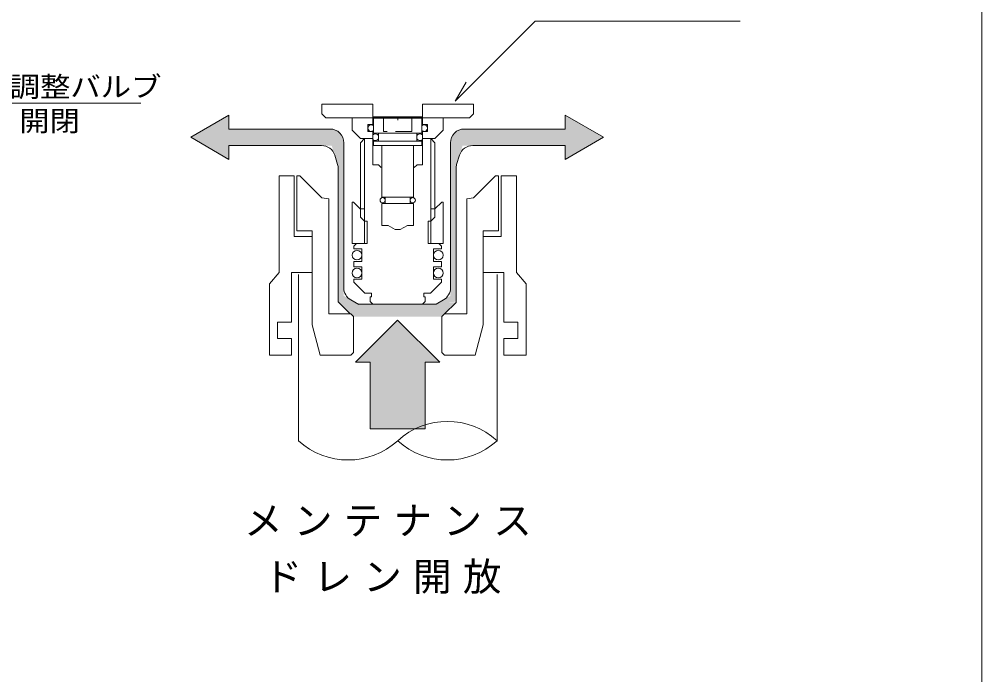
# Model space of a CAD drawing. Units: millimetres on the paper, enlarged 15 times, with parts at other scales. Extents: x -2100 to 2100, y -1470 to 1470.
# Drawn here: x 1054 to 2100, y -734 to -22 of the extents above; entities that cross this region are included whole.
import ezdxf
from ezdxf.enums import TextEntityAlignment as Align

# ---------------------------------------------------------------- set-up
doc = ezdxf.new("R2010")
doc.units = ezdxf.units.MM
doc.header["$LTSCALE"] = 15
doc.linetypes.add('CHAIN1', pattern=[8, 5, -1, 1, -1])
doc.linetypes.add('DASHED1', pattern=[1.8, 1.2, -0.6])
doc.layers.add('0-0_図面枠', color=7, linetype='Continuous', lineweight=18)
doc.layers.add('2-0', color=7, linetype='Continuous', lineweight=18)
doc.styles.add('ＭＳ ゴシック', font='')
doc.styles.get('ＭＳ ゴシック').set_extended_font_data('MS Gothic')

msp = doc.modelspace()

# ---------------------------------------------------------------- hatches: boundary and pattern name
at = {"layer": '2-0'}
for points in [[(1406.58, -155.96, 0.41436), (1391.58, -140.95)], [(1537.48, -140.95, 0.41436), (1522.48, -155.96)]]:
    msp.add_hatch(color=131, dxfattribs=at).paths.add_polyline_path(points)

# ---------------------------------------------------------------- linework, layer by layer
at = {"layer": '0-0_図面枠', "color": 5}
msp.add_lwpolyline([(2100, 1470), (-2100, 1470), (-2100, -1470), (2100, -1470)], close=True, dxfattribs=at)
at = {"layer": '2-0'}
for p, q in [((1527.61, -110.79), (1539.7, -89.84)), ((963.31, -112.8), (1185.99, -112.8)), ((1382.61, -124.33), (1382.61, -113.83)), ((1382.61, -124.33), (1382.61, -113.83)), ((1382.61, -113.83), (1438.03, -113.83)), ((1438.11, -113.83), (1438.11, -128.83)), ((1492.11, -113.83), (1547.61, -113.83)), ((1492.11, -113.83), (1492.11, -128.83)), ((1547.61, -124.33), (1547.61, -113.83)), ((1547.61, -124.33), (1547.61, -113.83)), ((1382.61, -124.33), (1387.11, -128.83)), ((1382.61, -124.33), (1387.11, -128.83)), ((1547.61, -124.33), (1543.11, -128.83)), ((1547.61, -124.33), (1543.11, -128.83)), ((1425.86, -128.83), (1387.11, -128.83)), ((1425.86, -128.83), (1387.11, -128.83)), ((1415.61, -142.33), (1415.61, -128.83)), ((1415.61, -142.33), (1415.61, -128.83)), ((1425.86, -128.83), (1438.11, -128.83)), ((1425.86, -128.83), (1438.11, -128.83)), ((1438.11, -127.6), (1492.11, -127.6)), ((1438.11, -128.83), (1438.11, -136.03)), ((1438.11, -128.83), (1438.11, -135.28)), ((1438.11, -128.83), (1438.11, -135.28)), ((1438.11, -129.1), (1492.11, -129.1)), ((1438.11, -129.1), (1492.11, -129.1)), ((1438.11, -135.28), (1438.11, -136.81)), ((1438.11, -135.28), (1438.11, -136.81)), ((1491.36, -128.83), (1438.86, -128.83)), ((1438.86, -128.83), (1438.86, -133.33)), ((1438.86, -133.33), (1438.86, -143.27)), ((1491.36, -128.83), (1491.36, -143.33)), ((1492.11, -128.83), (1492.11, -135.28)), ((1504.35, -128.83), (1492.11, -128.83)), ((1492.11, -128.83), (1492.11, -135.28)), ((1504.35, -128.83), (1492.11, -128.83)), ((1492.11, -135.28), (1492.11, -136.81)), ((1492.11, -135.28), (1492.11, -136.81)), ((1543.11, -128.83), (1504.35, -128.83)), ((1543.11, -128.83), (1504.35, -128.83)), ((1514.61, -142.33), (1514.61, -128.83)), ((1514.61, -142.33), (1514.61, -128.83)), ((1391.58, -140.95), (1281.73, -140.95)), ((1424.61, -151.33), (1415.61, -142.33)), ((1424.61, -151.33), (1415.61, -142.33)), ((1432.71, -136.03), (1432.71, -143.83)), ((1438.11, -136.03), (1432.71, -136.03)), ((1432.71, -136.03), (1432.71, -143.83)), ((1432.71, -136.03), (1438.11, -136.03)), ((1432.71, -143.83), (1438.11, -143.83)), ((1432.71, -143.83), (1438.11, -143.83)), ((1438.11, -136.03), (1438.11, -136.81)), ((1438.11, -143.05), (1438.11, -143.83)), ((1438.11, -143.05), (1438.11, -179.83)), ((1438.11, -143.05), (1438.11, -179.83)), ((1438.11, -143.41), (1438.11, -150.29)), ((1438.11, -143.41), (1438.11, -150.29)), ((1438.11, -143.83), (1438.11, -151.33)), ((1438.86, -142.33), (1438.86, -145.33)), ((1491.36, -145.33), (1438.86, -145.33)), ((1444.41, -145.33), (1444.41, -154.33)), ((1485.81, -145.33), (1485.81, -154.33)), ((1491.36, -142.33), (1491.36, -145.33)), ((1492.11, -136.03), (1497.51, -136.03)), ((1497.51, -136.03), (1492.11, -136.03)), ((1492.11, -143.05), (1492.11, -179.83)), ((1492.11, -143.05), (1492.11, -179.83)), ((1492.11, -143.41), (1492.11, -150.29)), ((1492.11, -143.41), (1492.11, -150.29)), ((1497.51, -143.83), (1492.11, -143.83)), ((1497.51, -143.83), (1492.11, -143.83)), ((1497.51, -136.03), (1497.51, -143.83)), ((1497.51, -136.03), (1497.51, -143.83)), ((1505.61, -151.33), (1514.61, -142.33)), ((1505.61, -151.33), (1514.61, -142.33)), ((1438.11, -151.33), (1424.61, -151.33)), ((1429.11, -151.33), (1424.61, -155.83)), ((1438.11, -151.33), (1424.61, -151.33)), ((1429.11, -151.33), (1424.61, -155.83)), ((1424.61, -155.83), (1424.61, -236.83)), ((1424.61, -155.83), (1424.61, -236.83)), ((1429.11, -151.33), (1429.11, -241.33)), ((1429.11, -151.33), (1429.11, -241.33)), ((1491.36, -154.33), (1438.86, -154.33)), ((1438.86, -154.33), (1438.86, -158.83)), ((1491.36, -154.33), (1491.36, -158.83)), ((1505.61, -151.33), (1492.11, -151.33)), ((1505.61, -151.33), (1492.11, -151.33)), ((1501.11, -151.33), (1501.11, -241.33)), ((1501.11, -151.33), (1505.61, -155.83)), ((1501.11, -151.33), (1501.11, -241.33)), ((1501.11, -151.33), (1505.61, -155.83)), ((1505.61, -155.83), (1505.61, -236.83)), ((1505.61, -155.83), (1505.61, -236.83)), ((1438.86, -158.83), (1447.11, -158.83)), ((1447.11, -158.83), (1483.11, -158.83)), ((1447.86, -158.83), (1447.86, -188.83)), ((1482.36, -158.83), (1482.36, -188.83)), ((1482.36, -158.83), (1491.36, -158.83)), ((1444.11, -179.83), (1438.11, -179.83)), ((1444.11, -179.83), (1438.11, -179.83)), ((1444.11, -179.83), (1447.11, -182.83)), ((1444.11, -179.83), (1447.11, -182.83)), ((1486.11, -179.83), (1483.11, -182.83)), ((1486.11, -179.83), (1483.11, -182.83)), ((1492.11, -179.83), (1486.11, -179.83)), ((1492.11, -179.83), (1486.11, -179.83)), ((1336.11, -191.83), (1336.11, -296.83)), ((1355.61, -191.83), (1355.61, -251.83)), ((1358.61, -191.83), (1358.62, -191.83)), ((1358.62, -191.83), (1382.61, -215.83)), ((1447.86, -188.83), (1447.86, -214.93)), ((1482.36, -188.83), (1482.36, -214.93)), ((1571.6, -191.83), (1547.6, -215.83)), ((1571.61, -191.83), (1571.6, -191.83)), ((1574.61, -191.83), (1571.61, -191.83)), ((1574.61, -191.83), (1574.61, -251.83)), ((1594.11, -191.83), (1594.11, -296.83)), ((1382.61, -215.83), (1390.11, -216.85)), ((1390.11, -265.33), (1390.11, -216.85)), ((1447.86, -214.93), (1482.36, -214.93)), ((1451.61, -214.93), (1451.61, -221.83)), ((1478.61, -214.93), (1478.61, -221.83)), ((1547.6, -215.83), (1540.11, -216.85)), ((1540.11, -265.33), (1540.11, -216.85)), ((1415.61, -220.33), (1417.11, -220.33)), ((1415.61, -220.33), (1415.61, -221.33)), ((1415.61, -220.33), (1415.61, -265.33)), ((1424.36, -227.58), (1417.11, -220.33)), ((1424.61, -227.83), (1424.36, -227.58)), ((1447.86, -221.83), (1452, -221.83)), ((1447.86, -221.83), (1447.86, -245.83)), ((1452, -221.83), (1482.36, -221.83)), ((1482.36, -221.83), (1482.36, -245.83)), ((1501.11, -227.83), (1505.61, -227.83)), ((1501.11, -227.83), (1501.11, -265.33)), ((1505.61, -227.83), (1513.11, -220.33)), ((1514.61, -220.33), (1513.11, -220.33)), ((1514.61, -220.33), (1514.61, -221.33)), ((1514.61, -220.33), (1514.61, -265.33)), ((1429.11, -241.33), (1424.61, -236.83)), ((1429.11, -241.33), (1424.61, -236.83)), ((1501.11, -241.33), (1505.61, -236.83)), ((1501.11, -241.33), (1505.61, -236.83)), ((1432.11, -241.33), (1429.11, -241.33)), ((1432.11, -241.33), (1429.11, -241.33)), ((1432.11, -241.33), (1432.11, -262.6)), ((1432.11, -241.33), (1432.11, -262.6)), ((1447.86, -245.83), (1454.61, -245.83)), ((1453.11, -245.83), (1454.61, -245.83)), ((1454.61, -245.83), (1462.4, -250.33)), ((1462.4, -250.33), (1467.81, -250.33)), ((1475.61, -245.83), (1467.81, -250.33)), ((1475.61, -245.83), (1477.11, -245.83)), ((1475.61, -245.83), (1482.36, -245.83)), ((1501.11, -241.33), (1498.11, -241.33)), ((1498.11, -241.33), (1498.11, -262.6)), ((1501.11, -241.33), (1498.11, -241.33)), ((1498.11, -241.33), (1498.11, -262.6)), ((1372.11, -251.83), (1355.61, -251.83)), ((1432.11, -265.33), (1432.11, -260.83)), ((1432.11, -265.33), (1432.11, -260.83)), ((1498.11, -265.33), (1498.11, -260.83)), ((1498.11, -265.33), (1498.11, -260.83)), ((1558.11, -251.83), (1574.61, -251.83)), ((1558.11, -257.83), (1558.11, -296.83)), ((1390.11, -265.33), (1390.11, -341.83)), ((1415.61, -265.33), (1429.11, -265.33)), ((1417.41, -268.33), (1420.41, -265.33)), ((1417.41, -268.33), (1417.41, -271.33)), ((1426.11, -271.33), (1417.41, -271.33)), ((1432.11, -265.33), (1420.41, -265.33)), ((1426.11, -271.33), (1426.11, -284.83)), ((1432.11, -262.33), (1432.11, -265.33)), ((1432.11, -262.33), (1432.11, -265.33)), ((1498.11, -262.33), (1498.11, -265.33)), ((1498.11, -262.33), (1498.11, -265.33)), ((1509.81, -265.33), (1498.11, -265.33)), ((1514.61, -265.33), (1501.11, -265.33)), ((1512.81, -271.33), (1504.11, -271.33)), ((1504.11, -271.33), (1504.11, -284.83)), ((1512.81, -268.33), (1509.81, -265.33)), ((1512.81, -268.33), (1512.81, -271.33)), ((1540.11, -265.33), (1540.11, -341.68)), ((1426.11, -284.83), (1417.41, -284.83)), ((1417.41, -284.83), (1417.41, -290.83)), ((1426.11, -290.83), (1417.41, -290.83)), ((1426.11, -290.83), (1426.11, -304.33)), ((1512.81, -284.83), (1504.11, -284.83)), ((1512.81, -290.83), (1504.11, -290.83)), ((1504.11, -290.83), (1504.11, -304.33)), ((1512.81, -284.83), (1512.81, -290.83)), ((1336.11, -296.83), (1325.61, -309.34)), ((1349.61, -296.83), (1372.11, -296.83)), ((1349.61, -296.83), (1349.61, -350.83)), ((1357.11, -299.24), (1357.11, -479.83)), ((1580.61, -296.83), (1558.11, -296.83)), ((1573.11, -299.24), (1573.11, -479.83)), ((1580.61, -296.83), (1580.61, -350.83)), ((1594.11, -296.83), (1604.61, -309.34)), ((1325.61, -386.83), (1325.61, -309.34)), ((1426.11, -304.33), (1417.41, -304.33)), ((1417.41, -304.33), (1417.41, -307.33)), ((1417.41, -307.33), (1429.41, -319.33)), ((1512.81, -307.33), (1500.81, -319.33)), ((1512.81, -304.33), (1504.11, -304.33)), ((1512.81, -304.33), (1512.81, -307.33)), ((1604.61, -386.83), (1604.61, -309.34)), ((1436.61, -319.33), (1429.41, -319.33)), ((1436.61, -319.33), (1435.11, -319.33)), ((1436.61, -319.33), (1435.11, -319.33)), ((1436.61, -323.53), (1435.11, -323.53)), ((1436.61, -323.53), (1435.11, -323.53)), ((1435.11, -328.33), (1435.11, -323.53)), ((1435.11, -328.33), (1435.11, -323.53)), ((1436.61, -319.33), (1436.61, -323.53)), ((1436.61, -319.33), (1436.61, -323.53)), ((1495.11, -319.33), (1493.61, -319.33)), ((1500.81, -319.33), (1493.61, -319.33)), ((1493.61, -319.33), (1493.61, -323.53)), ((1493.61, -319.33), (1493.61, -323.53)), ((1495.11, -323.53), (1493.61, -323.53)), ((1495.11, -323.53), (1493.61, -323.53)), ((1495.11, -328.33), (1495.11, -323.53)), ((1495.11, -328.33), (1495.11, -323.53)), ((1435.11, -328.33), (1438.11, -331.33)), ((1435.11, -328.33), (1438.11, -331.33)), ((1483.11, -331.33), (1438.11, -331.33)), ((1447.11, -331.33), (1438.11, -331.33)), ((1492.11, -331.33), (1483.11, -331.33)), ((1492.11, -331.33), (1483.11, -331.33)), ((1495.11, -328.33), (1492.11, -331.33)), ((1495.11, -328.33), (1492.11, -331.33)), ((1414.11, -341.83), (1390.11, -341.83)), ((1414.11, -341.83), (1417.11, -344.83)), ((1417.11, -344.83), (1417.11, -383.83)), ((1516.11, -341.83), (1513.11, -344.83)), ((1513.11, -344.83), (1513.11, -383.83)), ((1516.11, -341.83), (1540.11, -341.83)), ((1540.11, -341.68), (1540.11, -341.83)), ((1334.61, -350.83), (1349.61, -350.83)), ((1595.61, -350.83), (1580.61, -350.83)), ((1325.61, -386.83), (1349.61, -386.83)), ((1414.11, -386.83), (1380.95, -386.83)), ((1417.11, -383.83), (1414.11, -386.83)), ((1513.11, -383.83), (1516.11, -386.83)), ((1516.11, -386.83), (1549.27, -386.83)), ((1604.61, -386.83), (1580.61, -386.83))]:
    msp.add_line(p, q, dxfattribs=at)
at = {"layer": '2-0', "linetype": 'DASHED1'}
for p, q in [((1449.66, -128.83), (1449.66, -143.83)), ((1480.56, -128.83), (1480.56, -143.83)), ((1480.56, -143.83), (1449.66, -143.83))]:
    msp.add_line(p, q, dxfattribs=at)
at = {"layer": '2-0', "color": 4, "linetype": 'CHAIN1'}
msp.add_line((1465.11, -129.1), (1465.11, -131.46), dxfattribs=at)
msp.add_line((1465.11, -129.1), (1465.11, -131.46), dxfattribs=at)
at = {"layer": '2-0', "color": 5}
for p, q in [((1647.33, -125.95), (1688.9, -149.95)), ((1647.33, -125.95), (1647.33, -140.95)), ((1537.48, -140.95), (1647.33, -140.95)), ((1240.16, -149.95), (1281.73, -173.95)), ((1406.55, -200.6), (1406.58, -155.96)), ((1522.48, -155.96), (1522.5, -200.6)), ((1281.73, -158.95), (1382.42, -158.95)), ((1281.73, -173.95), (1281.73, -158.95)), ((1396.72, -169.44), (1399.86, -179.38)), ((1532.33, -169.44), (1529.19, -179.38)), ((1400.55, -183.89), (1400.55, -328.85)), ((1528.5, -183.89), (1528.5, -329.43)), ((1406.55, -313.76), (1406.55, -200.6)), ((1522.5, -313.76), (1522.5, -200.6)), ((1400.55, -328.85), (1413.53, -341.83)), ((1422.69, -331.74), (1414.05, -326.75)), ((1446.53, -331.33), (1422.69, -331.33)), ((1446.53, -331.33), (1491.53, -331.33)), ((1491.53, -331.33), (1507.08, -331.33)), ((1515, -326.75), (1507.08, -331.33)), ((1516.11, -341.83), (1528.5, -329.43)), ((1465.07, -348.67), (1419.12, -394.62)), ((1465.07, -348.67), (1511.02, -394.62)), ((1419.12, -394.62), (1435.11, -394.62)), ((1435.11, -394.62), (1435.11, -466.84)), ((1495.11, -394.62), (1495.11, -466.84)), ((1495.11, -394.62), (1511.02, -394.62)), ((1435.11, -466.84), (1495.11, -466.84))]:
    msp.add_line(p, q, dxfattribs=at)
at = {"layer": '2-0'}
for points in [[(1527.61, -110.79), (1614.56, -23.84), (1837.24, -23.84)], [(1336.11, -191.83), (1352.61, -191.83), (1352.61, -257.83), (1369.11, -257.83), (1372.11, -257.83), (1372.11, -296.83)], [(1355.61, -191.83), (1358.61, -191.83), (1358.62, -191.83)], [(1594.11, -191.83), (1577.61, -191.83), (1577.61, -257.83), (1561.11, -257.83), (1558.61, -257.83)], [(1424.61, -227.83), (1429.11, -227.83), (1429.11, -265.33)], [(1372.11, -251.83), (1372.11, -293.83), (1372.11, -353.83), (1380.95, -386.83)], [(1558.11, -251.83), (1558.11, -293.83), (1558.11, -353.83), (1549.27, -386.83)], [(1334.61, -350.83), (1334.61, -368.83), (1349.61, -368.83), (1349.61, -386.83)], [(1595.61, -350.83), (1595.61, -368.83), (1580.61, -368.83), (1580.61, -386.83)]]:
    msp.add_lwpolyline(points, dxfattribs=at)
at = {"layer": '2-0', "color": 5}
for points in [[(1281.73, -140.95), (1281.73, -125.95), (1240.16, -149.95)], [(1546.63, -158.95), (1647.33, -158.95), (1647.33, -173.95), (1688.9, -149.95)]]:
    msp.add_lwpolyline(points, dxfattribs=at)
at = {"layer": '2-0'}
for centre, radius in [((1448.76, -218.38), 2.85), ((1481.46, -218.38), 2.85), ((1420.86, -278.08), 5.25), ((1509.36, -278.08), 5.25), ((1420.86, -297.58), 5.25), ((1509.36, -297.58), 5.25)]:
    msp.add_circle(centre, radius, dxfattribs=at)
at = {"layer": '2-0', "color": 5}
for centre, start, end in [((1391.58, -155.95), 359.97095, 90), ((1537.48, -155.95), 90, 180.02905), ((1382.42, -173.95), 17.50957, 90), ((1546.63, -173.95), 90, 162.49043), ((1385.55, -183.89), 0, 17.50957), ((1543.5, -183.89), 162.49043, 180), ((1421.55, -313.76), 180, 240), ((1507.5, -313.76), 300, 0)]:
    msp.add_arc(centre, 15, start, end, dxfattribs=at)
at = {"layer": '2-0'}
for centre, radius, start, end in [((1436.31, -139.93), 3.6, 44.90053, 316.7357), ((1440.81, -149.83), 3.6, 221.40962, 138.59038), ((1489.41, -149.83), 3.6, 41.40962, 318.59038), ((1493.91, -139.93), 3.6, 223.2643, 135.09947), ((1519.11, -538.76), 79.93, 47.49899, 132.50101), ((1411.11, -420.9), 79.93, 227.49899, 312.50101), ((1519.11, -420.9), 79.93, 227.49899, 312.50101)]:
    msp.add_arc(centre, radius, start, end, dxfattribs=at)
at = {"layer": '2-0', "color": 131}
for points in [[(1281.73, -125.95), (1281.73, -173.95), (1240.16, -149.95)], [(1647.33, -125.95), (1647.33, -173.95), (1688.9, -149.95)], [(1281.73, -158.95), (1382.42, -158.95), (1281.73, -140.95), (1391.58, -140.95)], [(1382.42, -158.95), (1406.58, -155.96), (1391.58, -140.95)], [(1546.63, -158.95), (1522.48, -155.96), (1537.48, -140.95)], [(1647.33, -158.95), (1546.63, -158.95), (1647.33, -140.95), (1537.48, -140.95)], [(1406.58, -155.96), (1382.42, -158.95), (1393.41, -158.95)], [(1406.58, -155.96), (1393.41, -158.95), (1400.55, -181.58)], [(1400.55, -183.89), (1406.58, -155.96), (1400.55, -328.85), (1406.55, -313.76)], [(1406.58, -155.96), (1400.55, -181.58), (1400.55, -183.89)], [(1522.48, -155.96), (1546.63, -158.95), (1535.64, -158.95)], [(1522.48, -155.96), (1535.64, -158.95), (1528.5, -181.58)], [(1522.48, -155.96), (1528.5, -181.58), (1528.5, -183.89)], [(1528.5, -183.89), (1522.48, -155.96), (1528.5, -328.85), (1522.5, -313.76)], [(1406.55, -322.42), (1406.55, -313.76), (1400.55, -328.85)], [(1522.5, -322.42), (1522.5, -313.76), (1528.5, -328.85)], [(1406.55, -322.42), (1400.55, -328.85), (1417.82, -328.93)], [(1522.5, -322.42), (1528.5, -328.85), (1511.23, -328.93)], [(1417.82, -328.93), (1400.55, -328.85), (1417.11, -344.83)], [(1417.11, -344.83), (1422.69, -331.33), (1417.82, -328.93)], [(1417.11, -344.83), (1513.11, -344.83), (1528.5, -329.43)], [(1417.11, -344.83), (1528.5, -329.43), (1507.08, -331.33)], [(1417.11, -344.83), (1507.08, -331.33), (1422.69, -331.33)], [(1528.5, -329.43), (1511.23, -328.93), (1507.08, -331.33)], [(1513.11, -344.83), (1516.11, -341.83), (1528.5, -329.43)], [(1465.07, -348.67), (1419.12, -394.62), (1435.11, -394.62)], [(1465.07, -348.67), (1435.11, -394.62), (1435.11, -466.84)], [(1465.07, -348.67), (1435.11, -466.84), (1495.11, -466.84)], [(1465.07, -348.67), (1495.11, -466.84), (1495.11, -394.62)], [(1465.07, -348.67), (1495.11, -394.62), (1511.02, -394.62)]]:
    msp.add_solid(points, dxfattribs=at)

# ---------------------------------------------------------------- texts
at = {"layer": '2-0', "style": 'ＭＳ ゴシック', "width": 1.1}
for s, p in [('水量調整バルブ', (977.31, -112.55)), ('開閉', (1053.72, -149.84))]:
    msp.add_text(s, height=21.99, dxfattribs=at).set_placement(p, align=Align.BOTTOM_LEFT)
at = {"layer": '2-0', "char_height": 30.79, "attachment_point": 7, "style": 'ＭＳ ゴシック'}
for s, insert in [('\\T1.29;メンテナンス', (1298.02, -584.05)), ('\\T1.29;ドレン開放', (1319.28, -646.45))]:
    msp.add_mtext(s, dxfattribs=dict(at, insert=insert))

doc.saveas('drawing.dxf')
